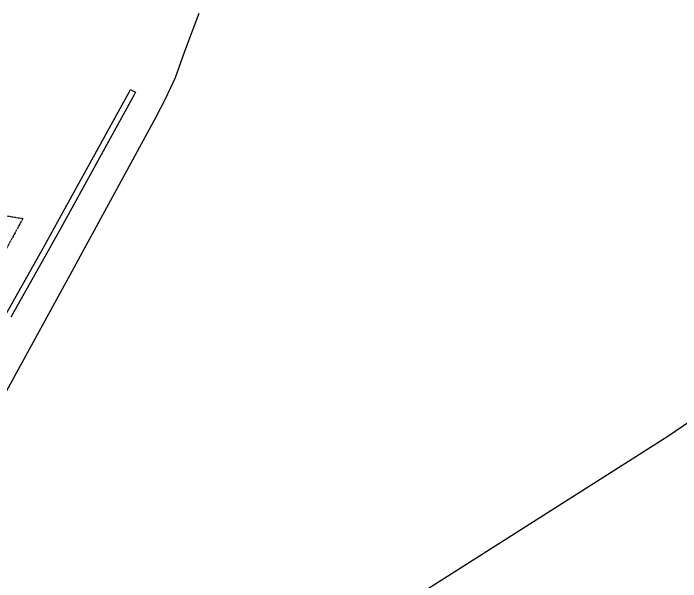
# Model space of a CAD drawing. Extents: x -289 to 361868, y -200 to 7352041.
# Drawn here: x 361223.6 to 361453.2, y 7351812.3 to 7352007.8 of the extents above; entities that cross this region are included whole.
import ezdxf

# ---------------------------------------------------------------- set-up
doc = ezdxf.new("R2010")
doc.units = 0
doc.linetypes.add('CENTER2', pattern=[1.125, 0.75, -0.125, 0.125, -0.125])
for name, color, linetype in [('ALINHA-DEF', 7, 'Continuous'), ('ALINHA-INDEF', 7, 'Continuous'), ('QUADRA-INDEF', 7, 'CENTER2'), ('quadrasultima', 250, 'Continuous')]:
    doc.layers.add(name, color=color, linetype=linetype)

msp = doc.modelspace()

# ---------------------------------------------------------------- linework, layer by layer
at = {"layer": 'ALINHA-DEF'}
msp.add_lwpolyline([(361220.99, 7351904.21), (361233.88, 7351927.03), (361238.95, 7351936.17), (361263.43, 7351980.74), (361263.91, 7351981.62), (361264.79, 7351981.14), (361265.67, 7351980.66), (361265.67, 7351980.66), (361265.19, 7351979.78), (361240.71, 7351935.21), (361235.62, 7351926.05), (361222.73, 7351903.23)], dxfattribs=at)
at = {"layer": 'ALINHA-INDEF'}
msp.add_lwpolyline([(361287.44, 7352007.83), (361282.48, 7351994.65), (361279.25, 7351985.66), (361275.87, 7351978.34), (361272.49, 7351971.91), (361268.96, 7351965.32), (361243.04, 7351917.67), (361218.44, 7351872.82), (361211.53, 7351859.8), (361202.55, 7351844.11), (361198.49, 7351836.49), (361192.25, 7351823.99), (361185.5, 7351808.91), (361179.61, 7351794.79), (361172.14, 7351776.76), (361167.12, 7351764.19)], dxfattribs=at)
at = {"layer": 'QUADRA-INDEF'}
msp.add_lwpolyline([(361128.69, 7351736.12), (361109.68, 7351760.46), (361093.08, 7351825.7), (361107.76, 7351829.5), (361127.61, 7351846.68), (361184.09, 7351912.55), (361199.52, 7351932.27), (361214.54, 7351939.24), (361226.89, 7351937.23), (361175.24, 7351842.38), (361166.65, 7351826.42), (361154.58, 7351799.59), (361138.34, 7351757.6), (361131.37, 7351738.95), (361128.69, 7351736.12)], close=True, dxfattribs=at)
at = {"layer": 'quadrasultima', "color": 5, "linetype": 'ByBlock', "lineweight": 30}
msp.add_lwpolyline([(361498.48, 7351896.09), (361448.79, 7351862.15), (361285.32, 7351758.24), (361205.26, 7351738.07)], dxfattribs=at)
msp.add_lwpolyline([(361498.48, 7351896.09), (361448.79, 7351862.15), (361285.32, 7351758.24), (361205.26, 7351738.07)], dxfattribs=at)

doc.saveas('drawing.dxf')
